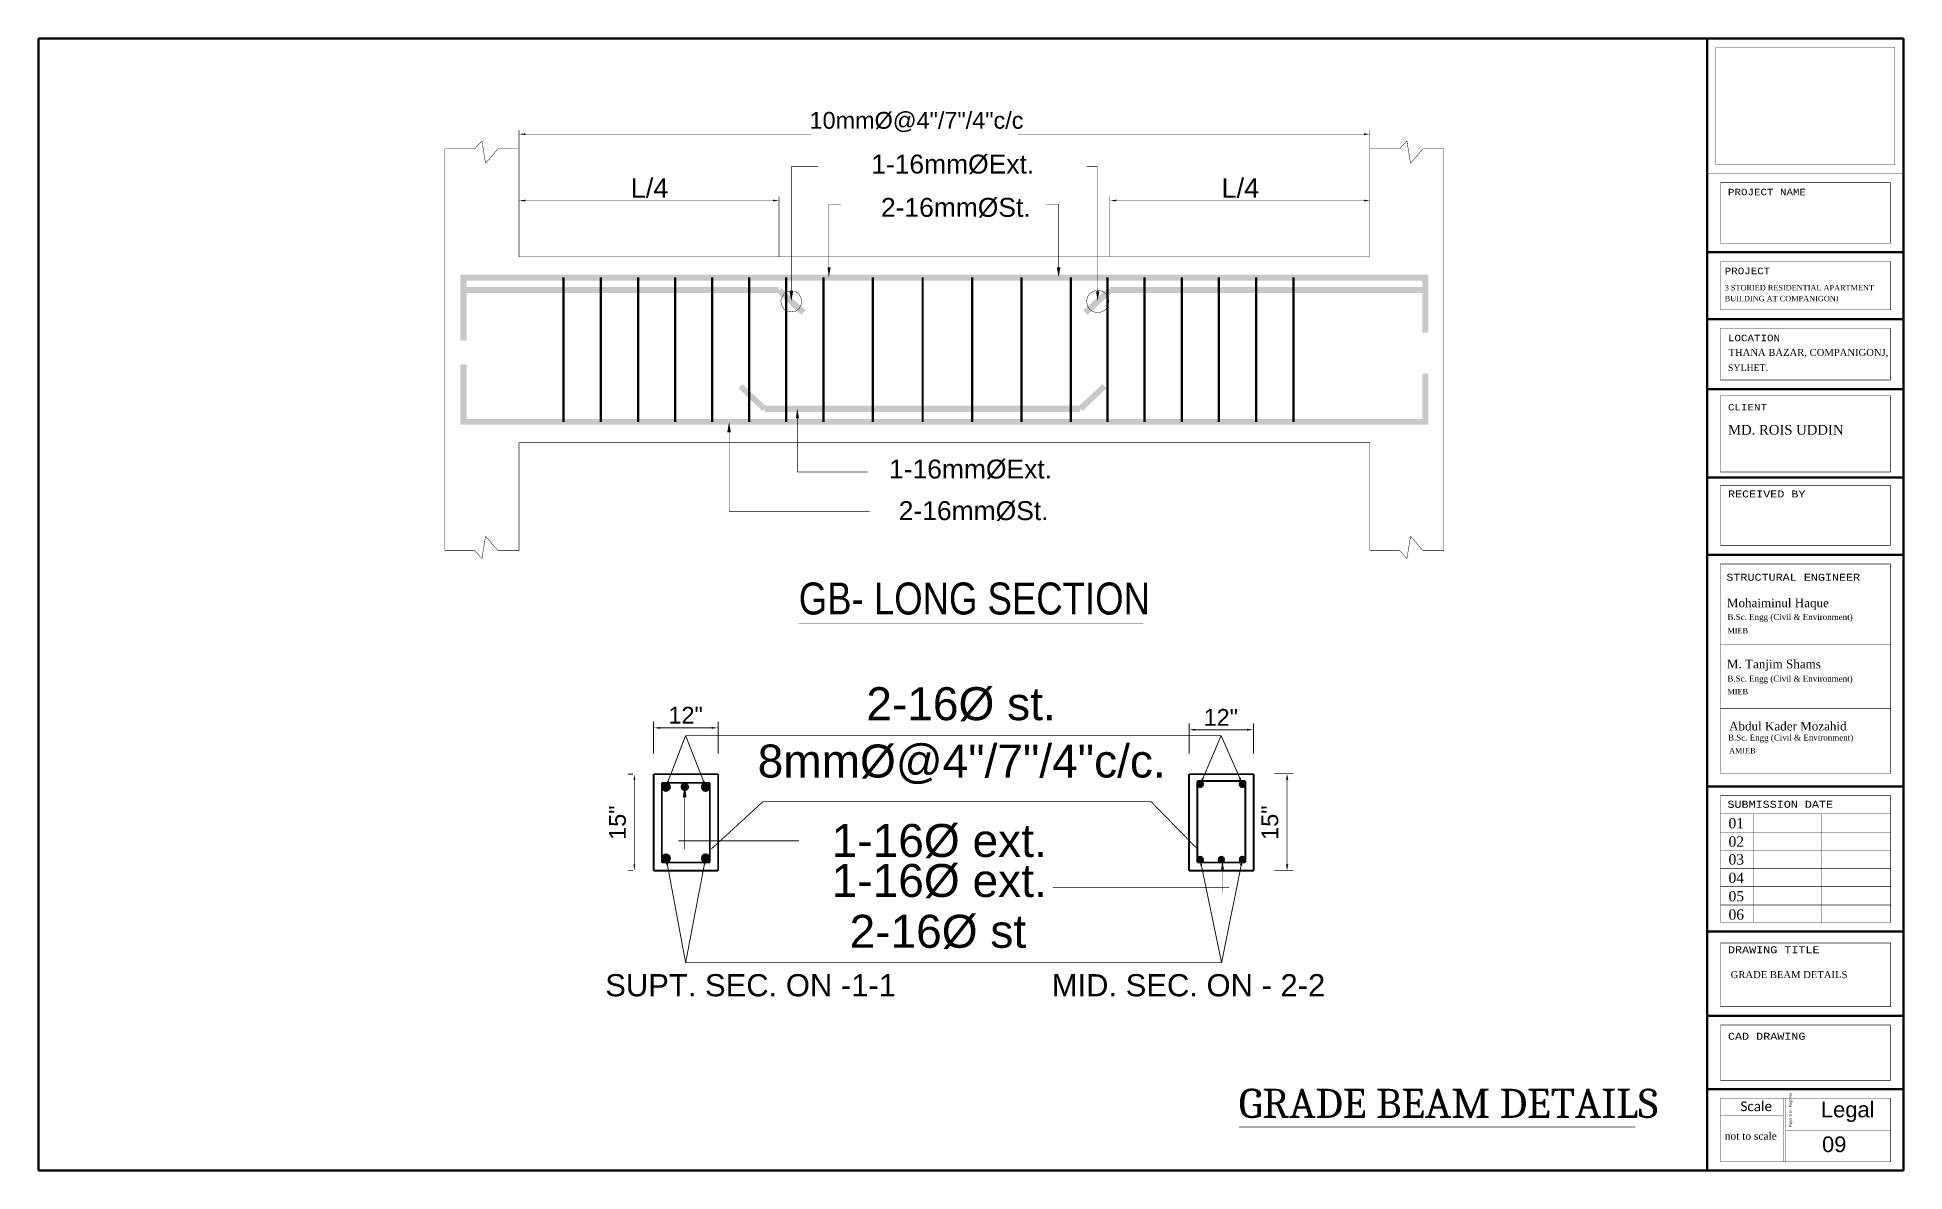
# Model space of a CAD drawing. Header units: millimetres. Extents: x 5 to 350, y 3 to 213.
import ezdxf

# ---------------------------------------------------------------- set-up
doc = ezdxf.new("R2010")
doc.units = ezdxf.units.MM
for name, color, linetype in [('H', 251, 'Continuous'), ('P', 255, 'Continuous'), ('T', 255, 'Continuous')]:
    doc.layers.add(name, color=color, linetype=linetype)
doc.styles.get("Standard").update_dxf_attribs({"font": 'arial.ttf'})

msp = doc.modelspace()

# ---------------------------------------------------------------- hatches: boundary and pattern name
at = {"layer": 'H', "linetype": 'Continuous'}
for points in [[(95.338, 194.645), (94.156, 194.822), (95.338, 194.98), (95.338, 194.645)], [(250.437, 194.645), (250.437, 194.98), (251.548, 194.822), (250.437, 194.645)], [(95.338, 182.368), (94.156, 182.545), (95.338, 182.704), (95.338, 182.368)], [(141.146, 182.368), (141.146, 182.704), (142.24, 182.545), (141.146, 182.368)], [(204.646, 182.368), (203.447, 182.545), (204.646, 182.704), (204.646, 182.368)], [(250.437, 182.368), (250.437, 182.704), (251.548, 182.545), (250.437, 182.368)], [(151.465, 168.31), (151.218, 170.18), (151.8, 170.18), (151.465, 168.31)], [(193.975, 168.31), (193.64, 170.18), (194.31, 170.18), (193.975, 168.31)], [(84.49, 167.728), (83.308, 168.822), (262.378, 168.822), (84.49, 167.728)], [(84.49, 156.633), (83.308, 168.822), (84.49, 167.728), (84.49, 156.633)], [(83.308, 156.633), (83.308, 168.822), (84.49, 156.633), (83.308, 156.633)], [(83.908, 165.435), (142.24, 166.546), (142.24, 165.435), (83.908, 165.435)], [(83.908, 165.435), (83.908, 166.546), (142.24, 166.546), (83.908, 165.435)], [(84.49, 167.728), (262.378, 168.822), (261.285, 167.728), (84.49, 167.728)], [(147.144, 162.225), (141.905, 165.523), (142.663, 166.37), (147.144, 162.225)], [(199.302, 161.378), (198.543, 162.225), (203.112, 166.37), (199.302, 161.378)], [(199.302, 161.378), (203.112, 166.37), (203.87, 165.523), (199.302, 161.378)], [(203.447, 165.435), (203.447, 166.546), (261.867, 166.546), (203.447, 165.435)], [(203.447, 165.435), (261.867, 166.546), (261.867, 165.435), (203.447, 165.435)], [(262.378, 158.08), (261.285, 167.728), (262.378, 168.822), (262.378, 158.08)], [(261.285, 158.08), (261.285, 167.728), (262.378, 158.08), (261.285, 158.08)], [(146.385, 161.378), (141.905, 165.523), (147.144, 162.225), (146.385, 161.378)], [(144.533, 163.918), (144.18, 165.77), (144.868, 165.77), (144.533, 163.918)], [(201.172, 163.918), (200.907, 165.77), (201.507, 165.77), (201.172, 163.918)], [(84.49, 142.152), (83.308, 152.224), (84.49, 152.224), (84.49, 142.152)], [(83.308, 141.058), (83.308, 152.224), (84.49, 142.152), (83.308, 141.058)], [(139.947, 144.445), (134.708, 147.832), (135.467, 148.59), (139.947, 144.445)], [(198.367, 143.598), (197.608, 144.445), (202.106, 148.59), (198.367, 143.598)], [(198.367, 143.598), (202.106, 148.59), (202.865, 147.832), (198.367, 143.598)], [(262.378, 141.058), (261.285, 142.152), (261.285, 150.53), (262.378, 141.058)], [(262.378, 141.058), (261.285, 150.53), (262.378, 150.53), (262.378, 141.058)], [(139.188, 143.598), (134.708, 147.832), (139.947, 144.445), (139.188, 143.598)], [(83.308, 141.058), (84.49, 142.152), (261.285, 142.152), (83.308, 141.058)], [(83.308, 141.058), (261.285, 142.152), (262.378, 141.058), (83.308, 141.058)], [(139.612, 143.422), (197.944, 144.604), (197.944, 143.422), (139.612, 143.422)], [(139.612, 143.422), (139.612, 144.604), (197.944, 144.604), (139.612, 143.422)], [(145.38, 142.24), (145.627, 144.11), (145.962, 142.24), (145.38, 142.24)], [(132.68, 139.7), (133.015, 141.57), (133.35, 139.7), (132.68, 139.7)], [(120.227, 84.843), (119.045, 85.002), (120.227, 85.178), (120.227, 84.843)], [(129.787, 84.843), (129.787, 85.178), (130.986, 85.002), (129.787, 84.843)], [(219.287, 84.49), (218.105, 84.667), (219.287, 84.843), (219.287, 84.49)], [(228.847, 84.49), (228.847, 84.843), (230.046, 84.667), (228.847, 84.49)], [(115.323, 75.353), (115.482, 76.447), (115.658, 75.353), (115.323, 75.353)], [(236.044, 75.353), (236.22, 76.535), (236.467, 75.353), (236.044, 75.353)], [(120.562, 74.083), (120.65, 74.507), (121.32, 74.083), (120.562, 74.083)], [(120.65, 73.66), (120.562, 74.083), (121.32, 74.083), (120.65, 73.66)], [(121.32, 74.083), (120.65, 74.507), (120.897, 74.754), (121.32, 74.083)], [(120.897, 73.413), (120.65, 73.66), (121.32, 74.083), (120.897, 73.413)], [(121.32, 74.083), (120.897, 74.754), (121.32, 74.842), (121.32, 74.083)], [(121.32, 73.325), (120.897, 73.413), (121.32, 74.083), (121.32, 73.325)], [(121.32, 74.083), (121.585, 75.265), (121.92, 75.106), (121.32, 74.083)], [(121.32, 74.083), (121.32, 74.842), (121.744, 74.754), (121.32, 74.083)], [(121.32, 74.083), (121.744, 74.754), (122.008, 74.507), (121.32, 74.083)], [(121.32, 74.083), (122.008, 74.507), (122.096, 74.083), (121.32, 74.083)], [(121.32, 73.325), (121.32, 74.083), (121.744, 73.413), (121.32, 73.325)], [(121.744, 73.413), (121.32, 74.083), (122.008, 73.66), (121.744, 73.413)], [(122.008, 73.66), (121.32, 74.083), (122.096, 74.083), (122.008, 73.66)], [(124.037, 74.083), (124.125, 74.507), (124.795, 74.083), (124.037, 74.083)], [(124.125, 73.66), (124.037, 74.083), (124.795, 74.083), (124.125, 73.66)], [(124.795, 74.083), (124.125, 74.507), (124.46, 74.754), (124.795, 74.083)], [(124.46, 73.413), (124.125, 73.66), (124.795, 74.083), (124.46, 73.413)], [(124.795, 74.083), (124.46, 74.754), (124.795, 74.842), (124.795, 74.083)], [(124.795, 73.325), (124.46, 73.413), (124.795, 74.083), (124.795, 73.325)], [(124.548, 72.143), (124.795, 74.083), (125.06, 72.143), (124.548, 72.143)], [(124.795, 74.083), (124.795, 74.842), (125.218, 74.754), (124.795, 74.083)], [(124.795, 74.083), (125.218, 74.754), (125.483, 74.507), (124.795, 74.083)], [(124.795, 74.083), (125.483, 74.507), (125.642, 74.083), (124.795, 74.083)], [(124.795, 73.325), (124.795, 74.083), (125.218, 73.413), (124.795, 73.325)], [(125.218, 73.413), (124.795, 74.083), (125.483, 73.66), (125.218, 73.413)], [(125.483, 73.66), (124.795, 74.083), (125.642, 74.083), (125.483, 73.66)], [(127.847, 74.083), (128.023, 74.507), (128.693, 74.083), (127.847, 74.083)], [(128.023, 73.66), (127.847, 74.083), (128.693, 74.083), (128.023, 73.66)], [(128.693, 74.083), (128.023, 74.507), (128.27, 74.754), (128.693, 74.083)], [(128.27, 73.413), (128.023, 73.66), (128.693, 74.083), (128.27, 73.413)], [(128.693, 74.083), (128.094, 75.106), (128.446, 75.265), (128.693, 74.083)], [(128.693, 74.083), (128.27, 74.754), (128.693, 74.842), (128.693, 74.083)], [(128.693, 73.325), (128.27, 73.413), (128.693, 74.083), (128.693, 73.325)], [(128.693, 74.083), (128.693, 74.842), (129.028, 74.754), (128.693, 74.083)], [(128.693, 74.083), (129.028, 74.754), (129.364, 74.507), (128.693, 74.083)], [(128.693, 74.083), (129.364, 74.507), (129.452, 74.083), (128.693, 74.083)], [(128.693, 73.325), (128.693, 74.083), (129.028, 73.413), (128.693, 73.325)], [(129.028, 73.413), (128.693, 74.083), (129.364, 73.66), (129.028, 73.413)], [(129.364, 73.66), (128.693, 74.083), (129.452, 74.083), (129.364, 73.66)], [(219.534, 74.595), (219.71, 75.018), (220.133, 74.595), (219.534, 74.595)], [(219.71, 74.172), (219.534, 74.595), (220.133, 74.595), (219.71, 74.172)], [(220.133, 74.595), (219.71, 75.018), (220.133, 75.177), (220.133, 74.595)], [(220.133, 73.995), (219.71, 74.172), (220.133, 74.595), (220.133, 73.995)], [(220.133, 74.595), (220.468, 75.688), (220.804, 75.6), (220.133, 74.595)], [(220.133, 74.595), (220.133, 75.177), (220.557, 75.018), (220.133, 74.595)], [(220.133, 74.595), (220.557, 75.018), (220.733, 74.595), (220.133, 74.595)], [(220.133, 73.995), (220.133, 74.595), (220.557, 74.172), (220.133, 73.995)], [(220.557, 74.172), (220.133, 74.595), (220.733, 74.595), (220.557, 74.172)], [(227.93, 74.595), (227.33, 75.6), (227.665, 75.777), (227.93, 74.595)], [(227.33, 74.595), (227.506, 75.018), (227.93, 74.595), (227.33, 74.595)], [(227.506, 74.172), (227.33, 74.595), (227.93, 74.595), (227.506, 74.172)], [(227.93, 74.595), (227.506, 75.018), (227.93, 75.177), (227.93, 74.595)], [(227.93, 73.995), (227.506, 74.172), (227.93, 74.595), (227.93, 73.995)], [(227.93, 74.595), (227.93, 75.177), (228.353, 75.018), (227.93, 74.595)], [(227.93, 74.595), (228.353, 75.018), (228.512, 74.595), (227.93, 74.595)], [(227.93, 73.995), (227.93, 74.595), (228.353, 74.172), (227.93, 73.995)], [(228.353, 74.172), (227.93, 74.595), (228.512, 74.595), (228.353, 74.172)], [(129.452, 62.406), (129.963, 62.988), (130.14, 62.83), (129.452, 62.406)], [(219.622, 62.653), (219.04, 63.077), (219.198, 63.253), (219.622, 62.653)], [(115.482, 58.596), (115.323, 59.778), (115.658, 59.778), (115.482, 58.596)], [(120.562, 60.872), (120.65, 61.295), (121.32, 60.872), (120.562, 60.872)], [(120.65, 60.448), (120.562, 60.872), (121.32, 60.872), (120.65, 60.448)], [(121.32, 60.872), (120.65, 61.295), (120.897, 61.56), (121.32, 60.872)], [(120.897, 60.202), (120.65, 60.448), (121.32, 60.872), (120.897, 60.202)], [(121.32, 60.872), (120.897, 61.56), (121.32, 61.63), (121.32, 60.872)], [(121.32, 60.113), (120.897, 60.202), (121.32, 60.872), (121.32, 60.113)], [(121.32, 60.872), (121.32, 61.63), (121.744, 61.56), (121.32, 60.872)], [(121.32, 60.872), (121.744, 61.56), (122.008, 61.295), (121.32, 60.872)], [(121.32, 60.872), (122.008, 61.295), (122.096, 60.872), (121.32, 60.872)], [(121.32, 60.113), (121.32, 60.872), (121.744, 60.202), (121.32, 60.113)], [(121.744, 60.202), (121.32, 60.872), (122.008, 60.448), (121.744, 60.202)], [(122.008, 60.448), (121.32, 60.872), (122.096, 60.872), (122.008, 60.448)], [(121.32, 59.69), (121.32, 60.872), (121.744, 59.778), (121.32, 59.69)], [(127.847, 60.872), (128.023, 61.295), (128.693, 60.872), (127.847, 60.872)], [(128.023, 60.448), (127.847, 60.872), (128.693, 60.872), (128.023, 60.448)], [(128.693, 60.872), (128.023, 61.295), (128.27, 61.56), (128.693, 60.872)], [(128.27, 60.202), (128.023, 60.448), (128.693, 60.872), (128.27, 60.202)], [(128.693, 60.872), (128.27, 61.56), (128.693, 61.63), (128.693, 60.872)], [(128.693, 60.113), (128.27, 60.202), (128.693, 60.872), (128.693, 60.113)], [(128.605, 59.69), (128.27, 59.778), (128.693, 60.872), (128.605, 59.69)], [(128.693, 60.872), (128.693, 61.63), (129.028, 61.56), (128.693, 60.872)], [(128.693, 60.872), (129.028, 61.56), (129.364, 61.295), (128.693, 60.872)], [(128.693, 60.872), (129.364, 61.295), (129.452, 60.872), (128.693, 60.872)], [(128.693, 60.113), (128.693, 60.872), (129.028, 60.202), (128.693, 60.113)], [(129.028, 60.202), (128.693, 60.872), (129.364, 60.448), (129.028, 60.202)], [(129.364, 60.448), (128.693, 60.872), (129.452, 60.872), (129.364, 60.448)], [(219.534, 60.713), (219.71, 61.136), (220.133, 60.713), (219.534, 60.713)], [(219.71, 60.29), (219.534, 60.713), (220.133, 60.713), (219.71, 60.29)], [(220.133, 60.713), (219.71, 61.136), (220.133, 61.295), (220.133, 60.713)], [(220.133, 60.113), (219.71, 60.29), (220.133, 60.713), (220.133, 60.113)], [(220.133, 60.713), (220.133, 61.295), (220.557, 61.136), (220.133, 60.713)], [(220.133, 60.713), (220.557, 61.136), (220.733, 60.713), (220.133, 60.713)], [(220.222, 59.514), (220.133, 60.713), (220.557, 59.602), (220.222, 59.514)], [(220.133, 60.113), (220.133, 60.713), (220.557, 60.29), (220.133, 60.113)], [(220.557, 60.29), (220.133, 60.713), (220.733, 60.713), (220.557, 60.29)], [(223.432, 60.713), (223.696, 61.136), (224.12, 60.713), (223.432, 60.713)], [(223.696, 60.29), (223.432, 60.713), (224.12, 60.713), (223.696, 60.29)], [(224.12, 60.713), (223.696, 61.136), (224.12, 61.295), (224.12, 60.713)], [(224.12, 60.113), (223.696, 60.29), (224.12, 60.713), (224.12, 60.113)], [(224.032, 58.755), (224.278, 60.713), (224.543, 58.755), (224.032, 58.755)], [(224.12, 60.713), (224.12, 61.295), (224.455, 61.136), (224.12, 60.713)], [(224.12, 60.713), (224.455, 61.136), (224.702, 60.713), (224.12, 60.713)], [(224.12, 60.113), (224.12, 60.713), (224.455, 60.29), (224.12, 60.113)], [(224.455, 60.29), (224.12, 60.713), (224.702, 60.713), (224.455, 60.29)], [(227.33, 60.713), (227.506, 61.136), (227.93, 60.713), (227.33, 60.713)], [(227.506, 60.29), (227.33, 60.713), (227.93, 60.713), (227.506, 60.29)], [(227.93, 60.713), (227.506, 61.136), (227.93, 61.295), (227.93, 60.713)], [(227.93, 59.514), (227.506, 59.602), (227.93, 60.713), (227.93, 59.514)], [(227.93, 60.113), (227.506, 60.29), (227.93, 60.713), (227.93, 60.113)], [(227.93, 60.713), (227.93, 61.295), (228.353, 61.136), (227.93, 60.713)], [(227.93, 60.713), (228.353, 61.136), (228.512, 60.713), (227.93, 60.713)], [(227.93, 60.113), (227.93, 60.713), (228.353, 60.29), (227.93, 60.113)], [(228.353, 60.29), (227.93, 60.713), (228.512, 60.713), (228.353, 60.29)], [(236.22, 58.596), (236.044, 59.778), (236.467, 59.778), (236.22, 58.596)]]:
    msp.add_hatch(color=256, dxfattribs=at).paths.add_polyline_path(points)

# ---------------------------------------------------------------- linework, layer by layer
at = {"layer": 'P'}
for points, const_width in [([(5.256, 212.513), (350.273, 212.513)], 0.423), ([(5.256, 3.14), (5.256, 212.513)], 0.423), ([(5.256, 212.513), (350.273, 212.513)], 0.423), ([(5.256, 3.14), (5.256, 212.513)], 0.423), ([(313.937, 3.14), (313.937, 212.513)], 0.423), ([(313.937, 212.513), (350.273, 212.513)], 0.423), ([(313.937, 3.14), (313.937, 212.513)], 0.423), ([(313.937, 212.513), (350.273, 212.513)], 0.423), ([(313.937, 187.537), (313.937, 212.513)], 0.085), ([(313.937, 212.513), (350.273, 212.513)], 0.085), ([(313.937, 187.537), (313.937, 212.513)], 0.085), ([(313.937, 212.513), (350.273, 212.513)], 0.085), ([(313.937, 187.537), (313.937, 212.513)], 0.085), ([(313.937, 212.513), (350.273, 212.513)], 0.085), ([(313.937, 187.537), (313.937, 212.513)], 0.085), ([(313.937, 212.513), (350.273, 212.513)], 0.085), ([(315.56, 189.142), (315.56, 210.908)], 0.085), ([(315.56, 210.908), (348.65, 210.908)], 0.085), ([(348.65, 210.908), (348.65, 189.142)], 0.085), ([(350.273, 212.513), (350.273, 3.14)], 0.423), ([(350.273, 212.513), (350.273, 3.14)], 0.423), ([(350.273, 212.513), (350.273, 187.537)], 0.085), ([(350.273, 212.513), (350.273, 187.537)], 0.085), ([(350.273, 212.513), (350.273, 187.537)], 0.085), ([(350.273, 212.513), (350.273, 187.537)], 0.085), ([(87.295, 193.552), (85.937, 192.105)], 0.085), ([(87.965, 189.406), (87.295, 193.552)], 0.085), ([(94.156, 182.545), (94.156, 195.58)], 0.085), ([(95.338, 194.822), (148.255, 194.822)], 0.085), ([(250.437, 194.822), (186.443, 194.822)], 0.085), ([(251.548, 182.545), (251.548, 195.58)], 0.085), ([(258.41, 193.552), (257.052, 192.105)], 0.085), ([(259.08, 189.406), (258.41, 193.552)], 0.085), ([(80.433, 172.12), (80.433, 192.105)], 0.085), ([(80.433, 192.105), (85.937, 192.105)], 0.085), ([(87.965, 189.406), (90.258, 192.105)], 0.085), ([(90.258, 192.105), (94.156, 192.105)], 0.085), ([(94.156, 192.105), (94.156, 172.12)], 0.085), ([(251.548, 172.12), (251.548, 192.105)], 0.085), ([(251.548, 192.105), (257.052, 192.105)], 0.085), ([(259.08, 189.406), (261.373, 192.105)], 0.085), ([(261.373, 192.105), (265.254, 192.105)], 0.085), ([(265.254, 192.105), (265.254, 172.12)], 0.085), ([(265.254, 117.775), (265.254, 192.105)], 0.085), ([(144.533, 165.77), (144.533, 188.807)], 0.085), ([(144.533, 188.807), (149.525, 188.807)], 0.085), ([(201.172, 188.807), (199.143, 188.807)], 0.085), ([(201.172, 165.77), (201.172, 188.807)], 0.085), ([(350.273, 187.537), (313.937, 187.537)], 0.085), ([(350.273, 187.537), (313.937, 187.537)], 0.085), ([(350.273, 187.537), (313.937, 187.537)], 0.085), ([(348.65, 189.142), (315.56, 189.142)], 0.085), ([(347.892, 187.537), (316.406, 187.537)], 0.085), ([(348.65, 189.142), (348.65, 189.142)], 0.085), ([(94.156, 172.12), (94.156, 183.303)], 0.085), ([(142.24, 172.12), (142.24, 183.303)], 0.085), ([(203.447, 172.12), (203.447, 183.303)], 0.085), ([(251.548, 172.12), (251.548, 183.303)], 0.085), ([(313.937, 3.14), (313.937, 185.085)], 0.085), ([(313.937, 3.14), (313.937, 185.085)], 0.085), ([(316.406, 174.66), (316.406, 185.843)], 0.085), ([(316.406, 174.66), (316.406, 185.843)], 0.085), ([(316.406, 185.843), (347.892, 185.843)], 0.085), ([(347.892, 185.843), (347.892, 174.66)], 0.085), ([(347.892, 185.843), (347.892, 174.66)], 0.085), ([(347.892, 185.843), (347.892, 185.843)], 0.085), ([(350.273, 185.085), (350.273, 3.14)], 0.085), ([(350.273, 185.085), (350.273, 3.14)], 0.085), ([(95.338, 182.545), (141.146, 182.545)], 0.085), ([(151.465, 170.18), (151.465, 181.857)], 0.085), ([(151.465, 181.857), (153.758, 181.857)], 0.085), ([(193.975, 181.857), (191.682, 181.857)], 0.085), ([(193.975, 170.18), (193.975, 181.857)], 0.085), ([(250.437, 182.545), (204.646, 182.545)], 0.085), ([(313.937, 172.967), (350.273, 172.967)], 0.423), ([(347.892, 174.66), (316.406, 174.66)], 0.085), ([(347.892, 174.66), (316.406, 174.66)], 0.085), ([(80.433, 172.12), (80.433, 117.775)], 0.085), ([(94.156, 172.12), (251.548, 172.12)], 0.085), ([(265.254, 172.12), (265.254, 172.208)], 0.085), ([(316.406, 162.313), (316.406, 171.274)], 0.085), ([(316.406, 162.313), (316.406, 171.274)], 0.085), ([(347.892, 171.274), (316.406, 171.274)], 0.085), ([(347.892, 171.274), (347.892, 162.313)], 0.085), ([(347.892, 171.274), (347.892, 162.313)], 0.085), ([(102.358, 141.57), (102.358, 168.31)], 0.423), ([(102.358, 168.31), (102.358, 141.57)], 0.423), ([(109.308, 141.57), (109.308, 168.31)], 0.423), ([(116.17, 141.57), (116.17, 168.31)], 0.423), ([(123.014, 141.57), (123.014, 168.31)], 0.423), ([(129.875, 141.57), (129.875, 168.31)], 0.423), ([(136.737, 141.57), (136.737, 168.31)], 0.423), ([(143.598, 141.57), (143.598, 168.31)], 0.423), ([(144.533, 165.858), (143.757, 165.7)], 0.085), ([(145.292, 165.7), (144.533, 165.858)], 0.085), ([(150.46, 141.57), (150.46, 168.31)], 0.423), ([(159.597, 141.57), (159.597, 168.31)], 0.423), ([(168.822, 141.57), (168.822, 168.31)], 0.423), ([(177.976, 141.57), (177.976, 168.31)], 0.423), ([(187.113, 141.57), (187.113, 168.31)], 0.423), ([(196.25, 141.57), (196.25, 168.31)], 0.423), ([(200.413, 165.77), (199.725, 165.347)], 0.085), ([(201.172, 165.947), (200.413, 165.77)], 0.085), ([(202.018, 165.77), (201.172, 165.947)], 0.085), ([(202.688, 165.347), (202.018, 165.77)], 0.085), ([(203.024, 141.57), (203.024, 168.31)], 0.423), ([(209.885, 141.57), (209.885, 168.31)], 0.423), ([(216.747, 141.57), (216.747, 168.31)], 0.423), ([(223.608, 141.57), (223.608, 168.31)], 0.423), ([(230.54, 141.57), (230.54, 168.31)], 0.423), ([(237.402, 141.57), (237.402, 168.31)], 0.423), ([(142.752, 164.588), (142.575, 163.918)], 0.085), ([(142.575, 163.918), (142.752, 163.16)], 0.085), ([(143.175, 165.276), (142.752, 164.588)], 0.085), ([(142.752, 163.16), (143.175, 162.472)], 0.085), ([(143.757, 165.7), (143.175, 165.276)], 0.085), ([(143.175, 162.472), (143.757, 162.048)], 0.085), ([(145.874, 165.276), (145.292, 165.7)], 0.085), ([(145.292, 162.048), (145.874, 162.472)], 0.085), ([(146.297, 164.588), (145.874, 165.276)], 0.085), ([(145.874, 162.472), (146.297, 163.16)], 0.085), ([(146.473, 163.918), (146.297, 164.588)], 0.085), ([(146.297, 163.16), (146.473, 163.918)], 0.085), ([(146.473, 163.918), (146.473, 163.918)], 0.085), ([(199.302, 164.677), (199.143, 163.918)], 0.085), ([(199.143, 163.918), (199.302, 163.072)], 0.085), ([(199.725, 165.347), (199.302, 164.677)], 0.085), ([(199.302, 163.072), (199.725, 162.384)], 0.085), ([(199.725, 162.384), (200.413, 161.96)], 0.085), ([(202.018, 161.96), (202.688, 162.384)], 0.085), ([(203.112, 164.677), (202.688, 165.347)], 0.085), ([(202.688, 162.384), (203.112, 163.072)], 0.085), ([(203.288, 163.918), (203.112, 164.677)], 0.085), ([(203.112, 163.072), (203.288, 163.918)], 0.085), ([(203.288, 163.918), (203.288, 163.918)], 0.085), ([(143.757, 162.048), (144.533, 161.96)], 0.085), ([(144.533, 161.96), (145.292, 162.048)], 0.085), ([(200.413, 161.96), (201.172, 161.802)], 0.085), ([(201.172, 161.802), (202.018, 161.96)], 0.085), ([(313.937, 160.62), (350.273, 160.62)], 0.423), ([(347.892, 162.313), (316.406, 162.313)], 0.085), ([(347.892, 162.313), (316.406, 162.313)], 0.085), ([(316.406, 149.348), (316.406, 158.926)], 0.085), ([(316.406, 158.926), (347.892, 158.926)], 0.085), ([(316.406, 149.348), (316.406, 158.926)], 0.085), ([(347.892, 158.926), (347.892, 149.348)], 0.085), ([(347.892, 158.926), (347.892, 149.348)], 0.085), ([(316.406, 149.348), (347.892, 149.348)], 0.085), ([(347.892, 149.348), (316.406, 149.348)], 0.085), ([(313.937, 147.655), (350.273, 147.655)], 0.423), ([(316.406, 132.327), (316.406, 146.473)], 0.085), ([(316.406, 132.327), (316.406, 146.473)], 0.085), ([(316.406, 146.473), (347.892, 146.473)], 0.085), ([(347.892, 146.473), (347.892, 132.327)], 0.085), ([(347.892, 146.473), (347.892, 132.327)], 0.085), ([(102.358, 141.57), (102.358, 141.57)], 0.423), ([(145.627, 142.24), (145.627, 132.327)], 0.085), ([(133.015, 139.7), (133.015, 125.06)], 0.085), ([(94.156, 137.76), (251.548, 137.76)], 0.085), ([(94.156, 117.775), (94.156, 137.76)], 0.085), ([(251.548, 137.76), (251.548, 117.775)], 0.085), ([(145.627, 132.327), (158.662, 132.327)], 0.085), ([(313.937, 131.322), (350.273, 131.322)], 0.423), ([(347.892, 132.327), (316.406, 132.327)], 0.085), ([(347.892, 132.327), (316.406, 132.327)], 0.085), ([(316.406, 132.327), (316.406, 132.327)], 0.085), ([(316.406, 118.78), (316.406, 129.875)], 0.085), ([(316.406, 118.78), (316.406, 129.875)], 0.085), ([(316.406, 129.875), (347.892, 129.875)], 0.085), ([(347.892, 129.875), (347.892, 118.78)], 0.085), ([(347.892, 129.875), (347.892, 118.78)], 0.085), ([(133.015, 125.06), (158.997, 125.06)], 0.085), ([(80.433, 117.775), (85.937, 117.775)], 0.085), ([(87.295, 116.328), (85.937, 117.775)], 0.085), ([(87.965, 120.474), (87.295, 116.328)], 0.085), ([(87.965, 120.474), (90.258, 117.775)], 0.085), ([(90.258, 117.775), (94.156, 117.775)], 0.085), ([(251.548, 117.775), (257.052, 117.775)], 0.085), ([(258.41, 116.328), (257.052, 117.775)], 0.085), ([(259.08, 120.474), (258.41, 116.328)], 0.085), ([(259.08, 120.474), (261.373, 117.775)], 0.085), ([(261.373, 117.775), (265.254, 117.775)], 0.085), ([(347.892, 118.78), (316.406, 118.78)], 0.085), ([(347.892, 118.78), (316.406, 118.78)], 0.085), ([(316.406, 118.78), (316.406, 118.78)], 0.085), ([(313.937, 117.016), (350.273, 117.016)], 0.423), ([(313.937, 117.016), (350.273, 117.016)], 0.423), ([(347.892, 115.323), (316.406, 115.323)], 0.085), ([(316.406, 115.323), (347.892, 115.323)], 0.085), ([(316.406, 76.623), (316.406, 115.323)], 0.085), ([(316.406, 76.623), (316.406, 115.323)], 0.085), ([(316.406, 76.623), (316.406, 115.323)], 0.085), ([(347.892, 115.323), (347.892, 115.323)], 0.085), ([(347.892, 76.623), (347.892, 115.323)], 0.085), ([(347.892, 76.623), (347.892, 115.323)], 0.085), ([(347.892, 115.323), (347.892, 76.623)], 0.085), ([(145.874, 104.316), (209.638, 104.316)], 0.085), ([(347.892, 100.418), (316.406, 100.418)], 0.085), ([(347.892, 88.565), (316.406, 88.565)], 0.085), ([(119.045, 80.257), (119.045, 86.184)], 0.169), ([(120.227, 85.002), (129.787, 85.002)], 0.169), ([(121.744, 75.177), (124.972, 83.573)], 0.169), ([(124.972, 83.573), (199.99, 83.573)], 0.169), ([(128.27, 75.177), (124.972, 83.573)], 0.169), ([(130.986, 80.257), (130.986, 86.184)], 0.169), ([(224.032, 83.573), (199.99, 83.573)], 0.169), ([(218.105, 80.257), (218.105, 85.848)], 0.169), ([(219.287, 84.667), (228.847, 84.667)], 0.169), ([(220.645, 75.6), (224.032, 83.573)], 0.169), ([(227.506, 75.688), (224.032, 83.573)], 0.169), ([(230.046, 80.257), (230.046, 85.848)], 0.169), ([(115.235, 76.447), (114.3, 76.447)], 0.169), ([(119.045, 76.447), (130.986, 76.447)], 0.339), ([(119.045, 76.447), (119.045, 58.596)], 0.339), ([(130.986, 58.596), (130.986, 76.447)], 0.339), ([(218.105, 76.447), (230.046, 76.447)], 0.339), ([(218.105, 76.447), (218.105, 58.596)], 0.339), ([(230.046, 58.596), (230.046, 76.447)], 0.339), ([(233.856, 76.535), (237.402, 76.535)], 0.169), ([(347.892, 76.623), (316.406, 76.623)], 0.085), ([(316.406, 76.623), (347.892, 76.623)], 0.085), ([(347.892, 76.623), (316.406, 76.623)], 0.085), ([(347.892, 76.623), (316.406, 76.623)], 0.085), ([(316.406, 76.623), (347.892, 76.623)], 0.085), ([(347.892, 76.623), (316.406, 76.623)], 0.085), ([(316.406, 76.623), (347.892, 76.623)], 0.085), ([(347.892, 76.623), (316.406, 76.623)], 0.085), ([(347.892, 76.623), (316.406, 76.623)], 0.085), ([(316.406, 76.623), (347.892, 76.623)], 0.085), ([(347.892, 76.623), (316.406, 76.623)], 0.085), ([(316.406, 76.623), (347.892, 76.623)], 0.085), ([(347.892, 76.623), (316.406, 76.623)], 0.085), ([(347.892, 76.623), (316.406, 76.623)], 0.085), ([(316.406, 76.623), (347.892, 76.623)], 0.085), ([(347.892, 76.623), (347.892, 76.623)], 0.085), ([(347.892, 76.623), (347.892, 76.623)], 0.085), ([(115.482, 75.353), (115.482, 59.778)], 0.169), ([(129.452, 74.842), (120.562, 74.842)], 0.339), ([(120.562, 74.842), (120.562, 60.113)], 0.339), ([(120.65, 74.418), (120.562, 74.083)], 0.339), ([(120.562, 74.083), (120.65, 73.748)], 0.339), ([(120.985, 74.754), (120.65, 74.418)], 0.339), ([(120.65, 73.748), (120.985, 73.413)], 0.339), ([(121.32, 74.842), (120.985, 74.754)], 0.339), ([(120.985, 73.413), (121.32, 73.325)], 0.339), ([(121.673, 74.754), (121.32, 74.842)], 0.339), ([(121.32, 73.325), (121.673, 73.413)], 0.339), ([(122.008, 74.418), (121.673, 74.754)], 0.339), ([(121.673, 73.413), (122.008, 73.748)], 0.339), ([(122.096, 74.083), (122.008, 74.418)], 0.339), ([(122.008, 73.748), (122.096, 74.083)], 0.339), ([(122.096, 74.083), (122.096, 74.083)], 0.339), ([(124.548, 72.143), (124.795, 74.083)], 0.169), ([(124.795, 74.083), (125.06, 72.143)], 0.169), ([(128.023, 74.418), (127.935, 74.083)], 0.339), ([(127.935, 74.083), (128.023, 73.748)], 0.339), ([(128.27, 74.754), (128.023, 74.418)], 0.339), ([(128.023, 73.748), (128.27, 73.413)], 0.339), ([(128.693, 74.842), (128.27, 74.754)], 0.339), ([(128.27, 73.413), (128.693, 73.325)], 0.339), ([(129.028, 74.754), (128.693, 74.842)], 0.339), ([(128.693, 73.325), (129.028, 73.413)], 0.339), ([(129.293, 74.418), (129.028, 74.754)], 0.339), ([(129.028, 73.413), (129.293, 73.748)], 0.339), ([(129.364, 74.083), (129.293, 74.418)], 0.339), ([(129.293, 73.748), (129.364, 74.083)], 0.339), ([(129.364, 74.083), (129.364, 74.083)], 0.339), ([(129.452, 60.113), (129.452, 74.842)], 0.339), ([(228.512, 75.177), (219.622, 75.177)], 0.339), ([(219.622, 75.177), (219.622, 60.113)], 0.339), ([(219.798, 75.018), (219.622, 74.595)], 0.339), ([(219.622, 74.595), (219.798, 74.172)], 0.339), ([(220.133, 75.177), (219.798, 75.018)], 0.339), ([(219.798, 74.172), (220.133, 73.995)], 0.339), ([(220.557, 75.018), (220.133, 75.177)], 0.339), ([(220.133, 73.995), (220.557, 74.172)], 0.339), ([(220.733, 74.595), (220.557, 75.018)], 0.339), ([(220.557, 74.172), (220.733, 74.595)], 0.339), ([(220.733, 74.595), (220.733, 74.595)], 0.339), ([(227.577, 75.018), (227.418, 74.595)], 0.339), ([(227.418, 74.595), (227.577, 74.172)], 0.339), ([(227.93, 75.177), (227.577, 75.018)], 0.339), ([(227.577, 74.172), (227.93, 73.995)], 0.339), ([(228.353, 75.018), (227.93, 75.177)], 0.339), ([(227.93, 73.995), (228.353, 74.172)], 0.339), ([(228.512, 74.595), (228.353, 75.018)], 0.339), ([(228.353, 74.172), (228.512, 74.595)], 0.339), ([(228.512, 60.113), (228.512, 75.177)], 0.339), ([(228.512, 74.595), (228.512, 74.595)], 0.339), ([(236.22, 75.353), (236.22, 59.778)], 0.169), ([(313.937, 74.172), (350.273, 74.172)], 0.423), ([(124.795, 72.143), (124.795, 62.565)], 0.169), ([(130.052, 62.9), (139.277, 71.367)], 0.169), ([(139.277, 71.367), (164.43, 71.367)], 0.169), ([(211.067, 71.367), (158.75, 71.367)], 0.169), ([(219.11, 63.165), (211.067, 71.367)], 0.169), ([(316.406, 49.018), (316.406, 72.478)], 0.085), ([(316.406, 72.478), (347.892, 72.478)], 0.085), ([(347.892, 69.092), (316.406, 69.092)], 0.085), ([(347.892, 69.092), (316.406, 69.092)], 0.085), ([(322.58, 69.092), (322.58, 49.018)], 0.085), ([(335.104, 69.092), (335.104, 49.018)], 0.085), ([(347.892, 72.478), (347.892, 49.018)], 0.085), ([(347.892, 72.478), (347.892, 72.478)], 0.085), ([(347.892, 65.705), (316.406, 65.705)], 0.085), ([(123.613, 64.1), (145.962, 64.1)], 0.169), ([(347.892, 62.318), (316.406, 62.318)], 0.085), ([(119.045, 58.596), (130.986, 58.596)], 0.339), ([(120.65, 61.207), (120.562, 60.872)], 0.339), ([(120.562, 60.872), (120.65, 60.537)], 0.339), ([(120.562, 60.113), (129.452, 60.113)], 0.339), ([(120.562, 60.113), (120.562, 60.113)], 0.339), ([(120.985, 61.56), (120.65, 61.207)], 0.339), ([(120.65, 60.537), (120.985, 60.202)], 0.339), ([(121.32, 61.63), (120.985, 61.56)], 0.339), ([(120.985, 60.202), (121.32, 60.113)], 0.339), ([(121.673, 61.56), (121.32, 61.63)], 0.339), ([(121.32, 60.113), (121.673, 60.202)], 0.339), ([(121.585, 59.778), (124.972, 41.575)], 0.169), ([(122.008, 61.207), (121.673, 61.56)], 0.339), ([(121.673, 60.202), (122.008, 60.537)], 0.339), ([(122.096, 60.872), (122.008, 61.207)], 0.339), ([(122.008, 60.537), (122.096, 60.872)], 0.339), ([(122.096, 60.872), (122.096, 60.872)], 0.339), ([(128.446, 59.778), (124.972, 41.575)], 0.169), ([(128.023, 61.207), (127.935, 60.872)], 0.339), ([(127.935, 60.872), (128.023, 60.537)], 0.339), ([(128.27, 61.56), (128.023, 61.207)], 0.339), ([(128.023, 60.537), (128.27, 60.202)], 0.339), ([(128.693, 61.63), (128.27, 61.56)], 0.339), ([(128.27, 60.202), (128.693, 60.113)], 0.339), ([(129.028, 61.56), (128.693, 61.63)], 0.339), ([(128.693, 60.113), (129.028, 60.202)], 0.339), ([(129.293, 61.207), (129.028, 61.56)], 0.339), ([(129.028, 60.202), (129.293, 60.537)], 0.339), ([(129.364, 60.872), (129.293, 61.207)], 0.339), ([(129.293, 60.537), (129.364, 60.872)], 0.339), ([(129.364, 60.872), (129.364, 60.872)], 0.339), ([(218.105, 58.596), (230.046, 58.596)], 0.339), ([(219.798, 61.048), (219.622, 60.625)], 0.339), ([(219.622, 60.625), (219.798, 60.29)], 0.339), ([(219.622, 60.113), (228.512, 60.113)], 0.339), ([(219.622, 60.113), (219.622, 60.113)], 0.339), ([(220.133, 61.207), (219.798, 61.048)], 0.339), ([(219.798, 60.29), (220.133, 60.113)], 0.339), ([(220.557, 61.048), (220.133, 61.207)], 0.339), ([(220.133, 60.113), (220.557, 60.29)], 0.339), ([(220.38, 59.602), (224.12, 41.575)], 0.169), ([(220.733, 60.625), (220.557, 61.048)], 0.339), ([(220.557, 60.29), (220.733, 60.625)], 0.339), ([(220.733, 60.625), (220.733, 60.625)], 0.339), ([(223.696, 61.048), (223.52, 60.625)], 0.339), ([(223.52, 60.625), (223.696, 60.29)], 0.339), ([(224.12, 61.207), (223.696, 61.048)], 0.339), ([(223.696, 60.29), (224.12, 60.113)], 0.339), ([(224.455, 61.048), (224.12, 61.207)], 0.339), ([(224.12, 60.113), (224.455, 60.29)], 0.339), ([(227.753, 59.602), (224.12, 41.575)], 0.169), ([(224.278, 58.755), (224.278, 58.843)], 0.169), ([(224.614, 60.625), (224.455, 61.048)], 0.339), ([(224.455, 60.29), (224.614, 60.625)], 0.339), ([(224.614, 60.625), (224.614, 60.625)], 0.339), ([(227.577, 61.048), (227.418, 60.625)], 0.339), ([(227.418, 60.625), (227.577, 60.29)], 0.339), ([(227.93, 61.207), (227.577, 61.048)], 0.339), ([(227.577, 60.29), (227.93, 60.113)], 0.339), ([(228.353, 61.048), (227.93, 61.207)], 0.339), ([(227.93, 60.113), (228.353, 60.29)], 0.339), ([(228.512, 60.625), (228.353, 61.048)], 0.339), ([(228.353, 60.29), (228.512, 60.625)], 0.339), ([(228.512, 60.625), (228.512, 60.625)], 0.339), ([(347.892, 59.02), (316.406, 59.02)], 0.085), ([(115.235, 58.596), (114.3, 58.596)], 0.169), ([(225.548, 55.457), (192.864, 55.457)], 0.169), ([(224.278, 58.596), (224.278, 54.522)], 0.085), ([(233.856, 58.596), (237.402, 58.596)], 0.169), ([(347.892, 55.633), (316.406, 55.633)], 0.085), ([(347.892, 52.246), (316.406, 52.246)], 0.085), ([(347.892, 49.018), (316.406, 49.018)], 0.085), ([(313.937, 47.325), (350.273, 47.325)], 0.423), ([(316.406, 45.208), (347.892, 45.208)], 0.085), ([(347.892, 45.208), (316.406, 45.208)], 0.085), ([(316.406, 45.208), (316.406, 45.208)], 0.085), ([(316.406, 33.443), (316.406, 45.208)], 0.085), ([(316.406, 45.208), (347.892, 45.208)], 0.085), ([(347.892, 45.208), (316.406, 45.208)], 0.085), ([(347.892, 33.443), (347.892, 45.208)], 0.085), ([(124.972, 41.575), (185.244, 41.575)], 0.169), ([(224.12, 41.575), (185.244, 41.575)], 0.169), ([(313.937, 31.75), (350.273, 31.75)], 0.423), ([(316.406, 33.443), (347.892, 33.443)], 0.085), ([(347.892, 33.443), (316.406, 33.443)], 0.085), ([(347.892, 30.057), (316.406, 30.057)], 0.085), ([(316.406, 19.808), (316.406, 30.057)], 0.085), ([(316.406, 30.057), (347.892, 30.057)], 0.085), ([(347.892, 30.057), (347.892, 19.808)], 0.085), ([(347.892, 30.057), (347.892, 30.057)], 0.085), ([(313.937, 18.203), (350.273, 18.203)], 0.423), ([(347.892, 19.808), (316.406, 19.808)], 0.085), ([(316.406, 4.745), (316.406, 16.51)], 0.085), ([(316.406, 16.51), (347.892, 16.51)], 0.085), ([(316.406, 4.745), (316.406, 16.51)], 0.085), ([(316.406, 16.51), (347.892, 16.51)], 0.085), ([(327.995, 16.51), (327.995, 4.745)], 0.085), ([(327.995, 16.51), (327.995, 4.745)], 0.085), ([(328.507, 16.51), (328.507, 4.745)], 0.085), ([(328.507, 16.51), (328.507, 4.745)], 0.085), ([(347.892, 16.51), (347.892, 4.745)], 0.085), ([(347.892, 16.51), (347.892, 4.745)], 0.085), ([(227.33, 11.183), (300.655, 11.183)], 0.169), ([(316.406, 13.37), (327.995, 13.37)], 0.085), ([(328.507, 10.583), (347.892, 10.583)], 0.085), ([(328.507, 10.583), (347.892, 10.583)], 0.085), ([(347.892, 4.745), (316.406, 4.745)], 0.085), ([(347.892, 4.745), (316.406, 4.745)], 0.085), ([(350.273, 3.14), (5.256, 3.14)], 0.423), ([(350.273, 3.14), (5.256, 3.14)], 0.423)]:
    msp.add_lwpolyline(points, dxfattribs=dict(at, const_width=const_width))

# ---------------------------------------------------------------- texts
at = {"layer": 'T', "attachment_point": 7}
for s, insert, char_height in [('{\\fArial|b0|i0|c0|p18;10mmØ@4"/7"/4"c/c}', (147.9, 195.2), 3.1), ('{\\fArial|b0|i0|c0|p18;1-16mmØExt.}', (159.3, 187.4), 3.5), ('{\\fArial|b0|i0|c0|p18;L/4}', (114.8, 183), 3.6), ('{\\fArial|b0|i0|c0|p18;L/4}', (224.1, 183), 3.6), ('{\\fArial|b0|i0|c0|p18;2-16mmØSt.}', (161.1, 179.4), 3.5), ('{\\fCourier New|b0|i0|c0|p18;PROJECT NAME}', (317.8, 183.5), 1.2), ('{\\fCourier New|b0|i0|c0|p18;PROJECT}', (317.2, 168.9), 1.2), ('{\\fBook Antiqua|b0|i0|c0|p18;3 STORIED RESIDENTIAL APARTMENT}', (317.2, 165.9), 1), ('{\\fBook Antiqua|b0|i0|c0|p18;BUILDING AT COMPANIGONJ}', (317.2, 163.9), 1), ('{\\fCourier New|b0|i0|c0|p18;LOCATION}', (317.8, 156.5), 1.2), ('{\\fBook Antiqua|b0|i0|c0|p18;SYLHET.}', (317.8, 151), 1.2), ('{\\fBook Antiqua|b0|i0|c0|p18;THANA BAZAR, COMPANIGONJ,}', (317.9, 153.5), 1.3), ('{\\fCourier New|b0|i0|c0|p18;CLIENT}', (317.8, 143.7), 1.2), ('{\\fBook Antiqua|b0|i0|c0|p18;MD. ROIS UDDIN}', (317.8, 139.2), 1.8), ('{\\fArial|b0|i0|c0|p18;1-16mmØExt.}', (162.6, 131), 3.5), ('{\\fCourier New|b0|i0|c0|p18;RECEIVED BY}', (317.8, 127.6), 1.3), ('{\\fArial|b0|i0|c0|p18;2-16mmØSt.}', (164.4, 123.3), 3.5), ('{\\fArial Narrow|b0|i0|c0|p18;GB- LONG SECTION}', (145.9, 105.9), 5.9), ('{\\fCourier New|b0|i0|c0|p18;STRUCTURAL ENGINEER}', (317.5, 112.2), 1.3), ('{\\fBook Antiqua|b0|i0|c0|p18;Mohaiminul Haque}', (317.6, 106.8), 1.6), ('{\\fBook Antiqua|b0|i0|c0|p18;B.Sc. Engg (Civil & Environment)}', (317.7, 104.6), 1.1), ('{\\fBook Antiqua|b0|i0|c0|p18;MIEB}', (317.7, 102.5), 1), ('{\\fBook Antiqua|b0|i0|c0|p18;M. Tanjim Shams}', (317.6, 95.5), 1.6), ('{\\fBook Antiqua|b0|i0|c0|p18;B.Sc. Engg (Civil & Environment)}', (317.7, 93.2), 1.1), ('{\\fArial|b0|i0|c0|p18;2-16Ø st.}', (158.4, 86.2), 6.1), ('{\\fBook Antiqua|b0|i0|c0|p18;MIEB}', (317.7, 91.2), 1), ('{\\fArial|b0|i0|c0|p18;12"}', (121.8, 85.8), 3.1), ('{\\fArial|b0|i0|c0|p18;12"}', (220.8, 85.4), 3.1), ('{\\fBook Antiqua|b0|i0|c0|p18;B.Sc. Engg (Civil & Environment)}', (317.8, 82.3), 1.1), ('{\\fBook Antiqua|b0|i0|c0|p18;Abdul Kader Mozahid}', (318, 84.5), 1.6), ('{\\fArial|b0|i0|c0|p18;8mmØ@4"/7"/4"c/c.}', (138.3, 74.6), 6.1), ('{\\fBook Antiqua|b0|i0|c0|p18;AMIEB}', (318, 80.3), 1), ('{\\fCourier New|b0|i0|c0|p18;SUBMISSION DATE}', (317.7, 70.2), 1.3), ('{\\fArial|b0|i0|c0|p18;1-16Ø ext.}', (152, 60.9), 6.1), ('{\\fBook Antiqua|b0|i0|c0|p18;01}', (317.9, 66.4), 1.9), ('{\\fBook Antiqua|b0|i0|c0|p18;02}', (317.9, 63), 1.9), ('{\\fArial|b0|i0|c0|p18;1-16Ø ext.}', (152, 53.5), 6.1), ('{\\fBook Antiqua|b0|i0|c0|p18;03}', (317.9, 59.7), 1.9), ('{\\fBook Antiqua|b0|i0|c0|p18;04}', (317.9, 56.3), 1.9), ('{\\fBook Antiqua|b0|i0|c0|p18;05}', (317.9, 52.9), 1.9), ('{\\fArial|b0|i0|c0|p18;2-16Ø st}', (155.3, 44.1), 6.1), ('{\\fBook Antiqua|b0|i0|c0|p18;06}', (317.9, 49.5), 1.9), ('{\\fCourier New|b0|i0|c0|p18;DRAWING TITLE}', (317.8, 43.3), 1.3), ('{\\fArial|b0|i0|c0|p18;SUPT. SEC. ON -1-1}', (110.1, 35.3), 4.1), ('{\\fArial|b0|i0|c0|p18;MID. SEC. ON - 2-2}', (192.7, 35.3), 4.1), ('{\\fBook Antiqua|b0|i0|c0|p18;GRADE BEAM DETAILS}', (318.3, 38.7), 1.3), ('{\\fCourier New|b0|i0|c0|p18;CAD DRAWING}', (317.8, 27.3), 1.3), ('{\\fCambria|b0|i0|c0|p18;GRADE BEAM DETAILS}', (227.3, 12.8), 5.4), ('{\\fCalibri|b0|i0|c0|p18;Scale}', (320.1, 14.1), 1.8), ('{\\fArial|b0|i0|c0|p18;Legal}', (335, 12.1), 2.9), ('{\\fBook Antiqua|b0|i0|c0|p18;not to scale}', (317.2, 8.8), 1.4), ('{\\fArial|b0|i0|c0|p18;09}', (335.2, 6.5), 2.9)]:
    msp.add_mtext(s, dxfattribs=dict(at, insert=insert, char_height=char_height))
at = {"layer": 'T', "attachment_point": 1, "rotation": 90}
for s, insert, char_height in [('{\\fArial|b0|i0|c0|p18;15"}', (110.8, 64.3), 3.1), ('{\\fArial|b0|i0|c0|p18;15"}', (231.5, 64.3), 3.1), ('{\\fArial Narrow|b0|i0|c0|p18;Paper Size  Page No.}', (329.1, 11.1), 0.5)]:
    msp.add_mtext(s, dxfattribs=dict(at, insert=insert, char_height=char_height))

doc.saveas('drawing.dxf')
